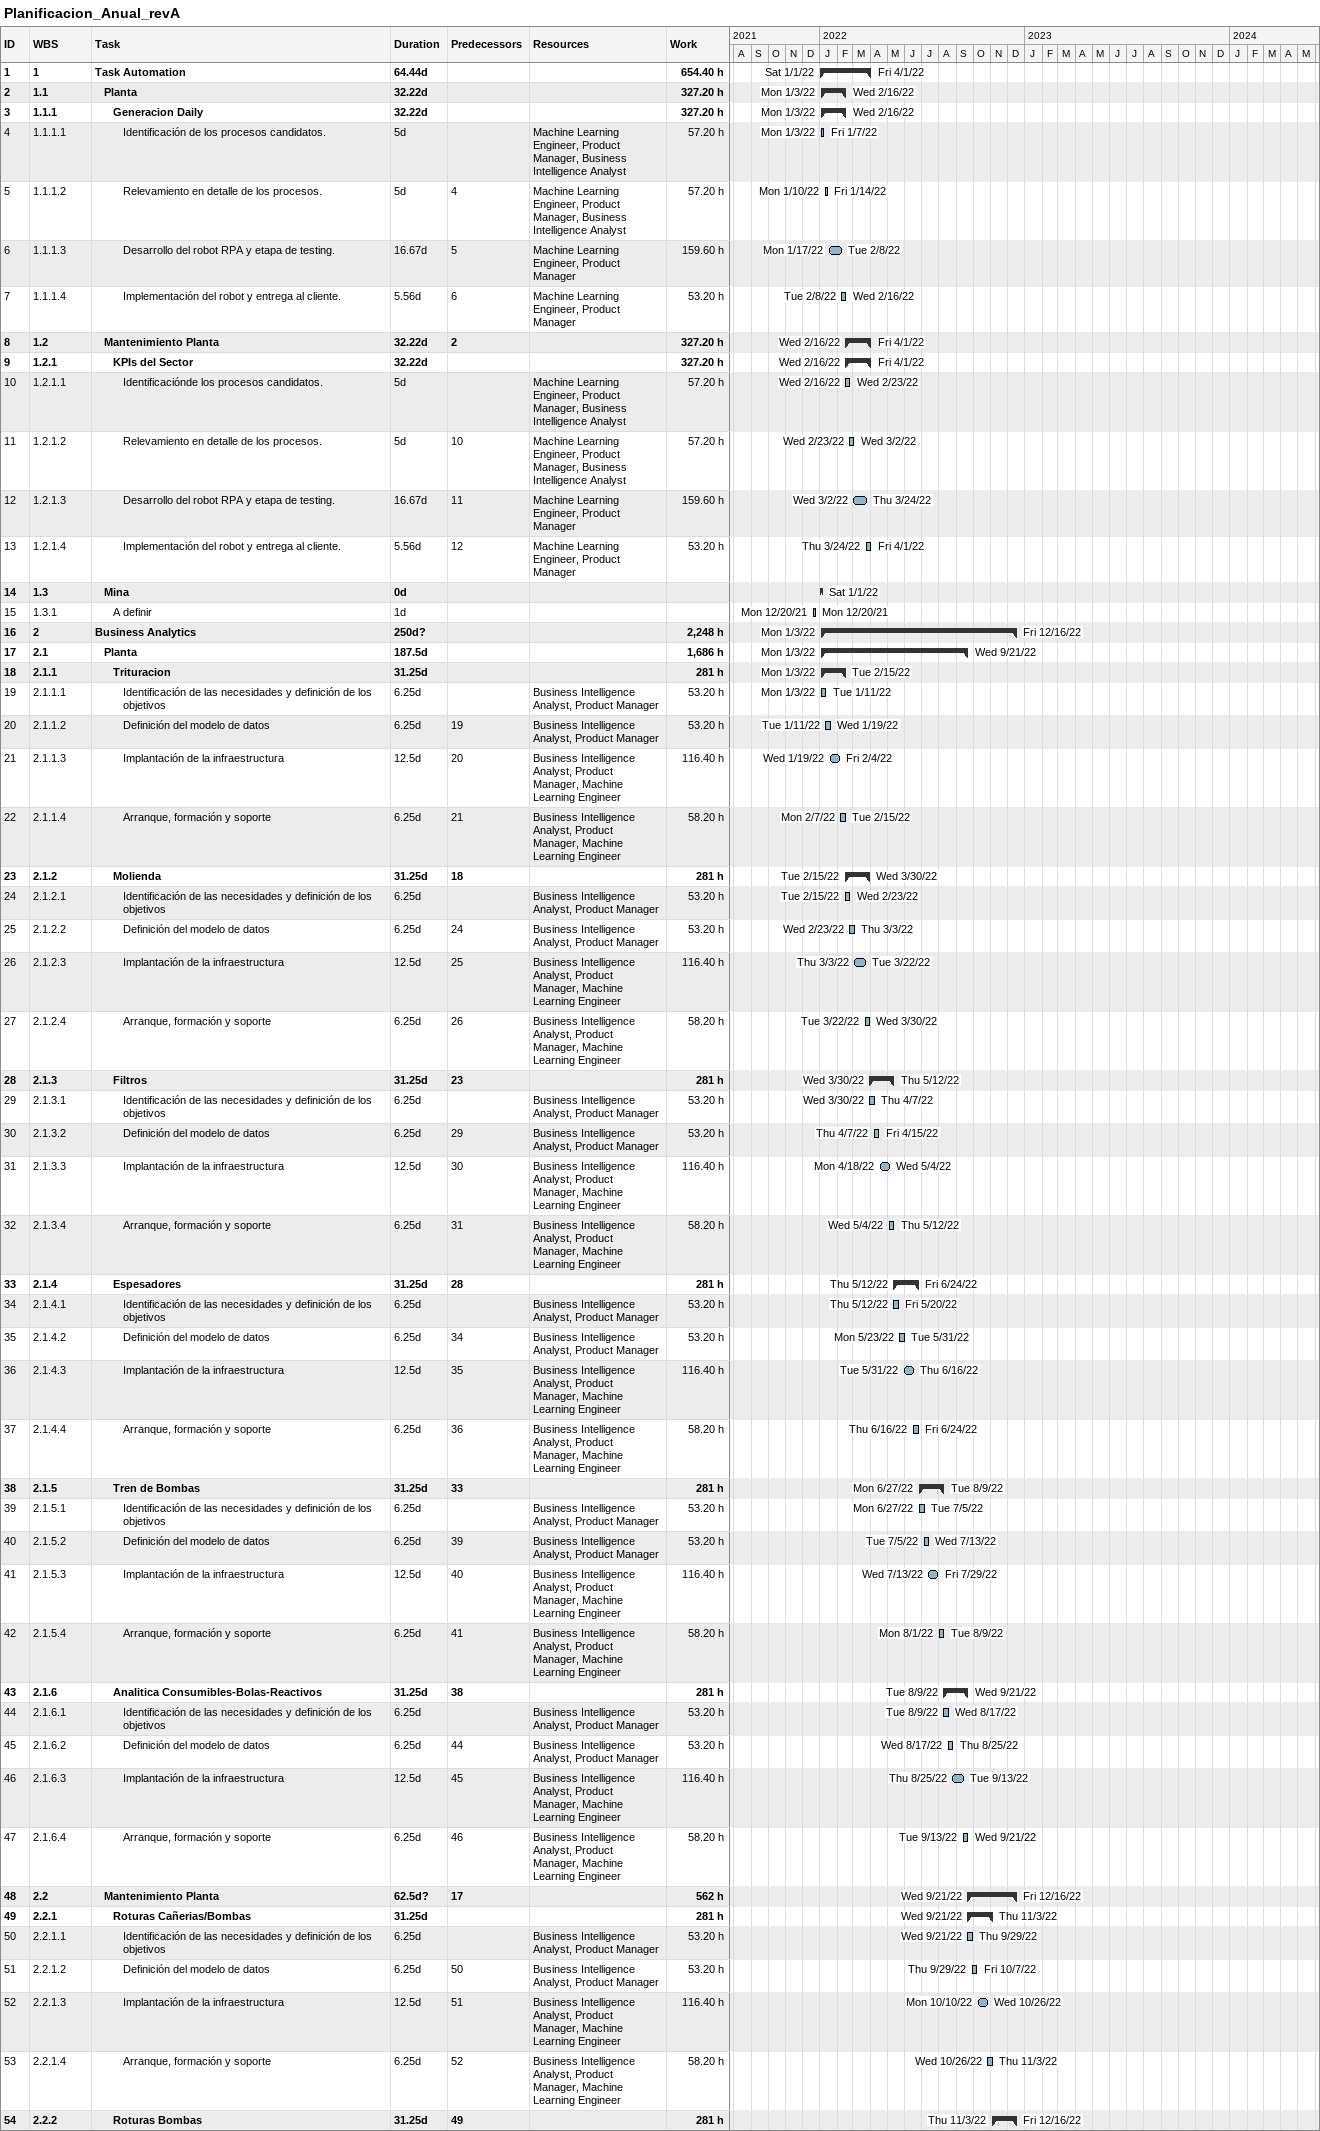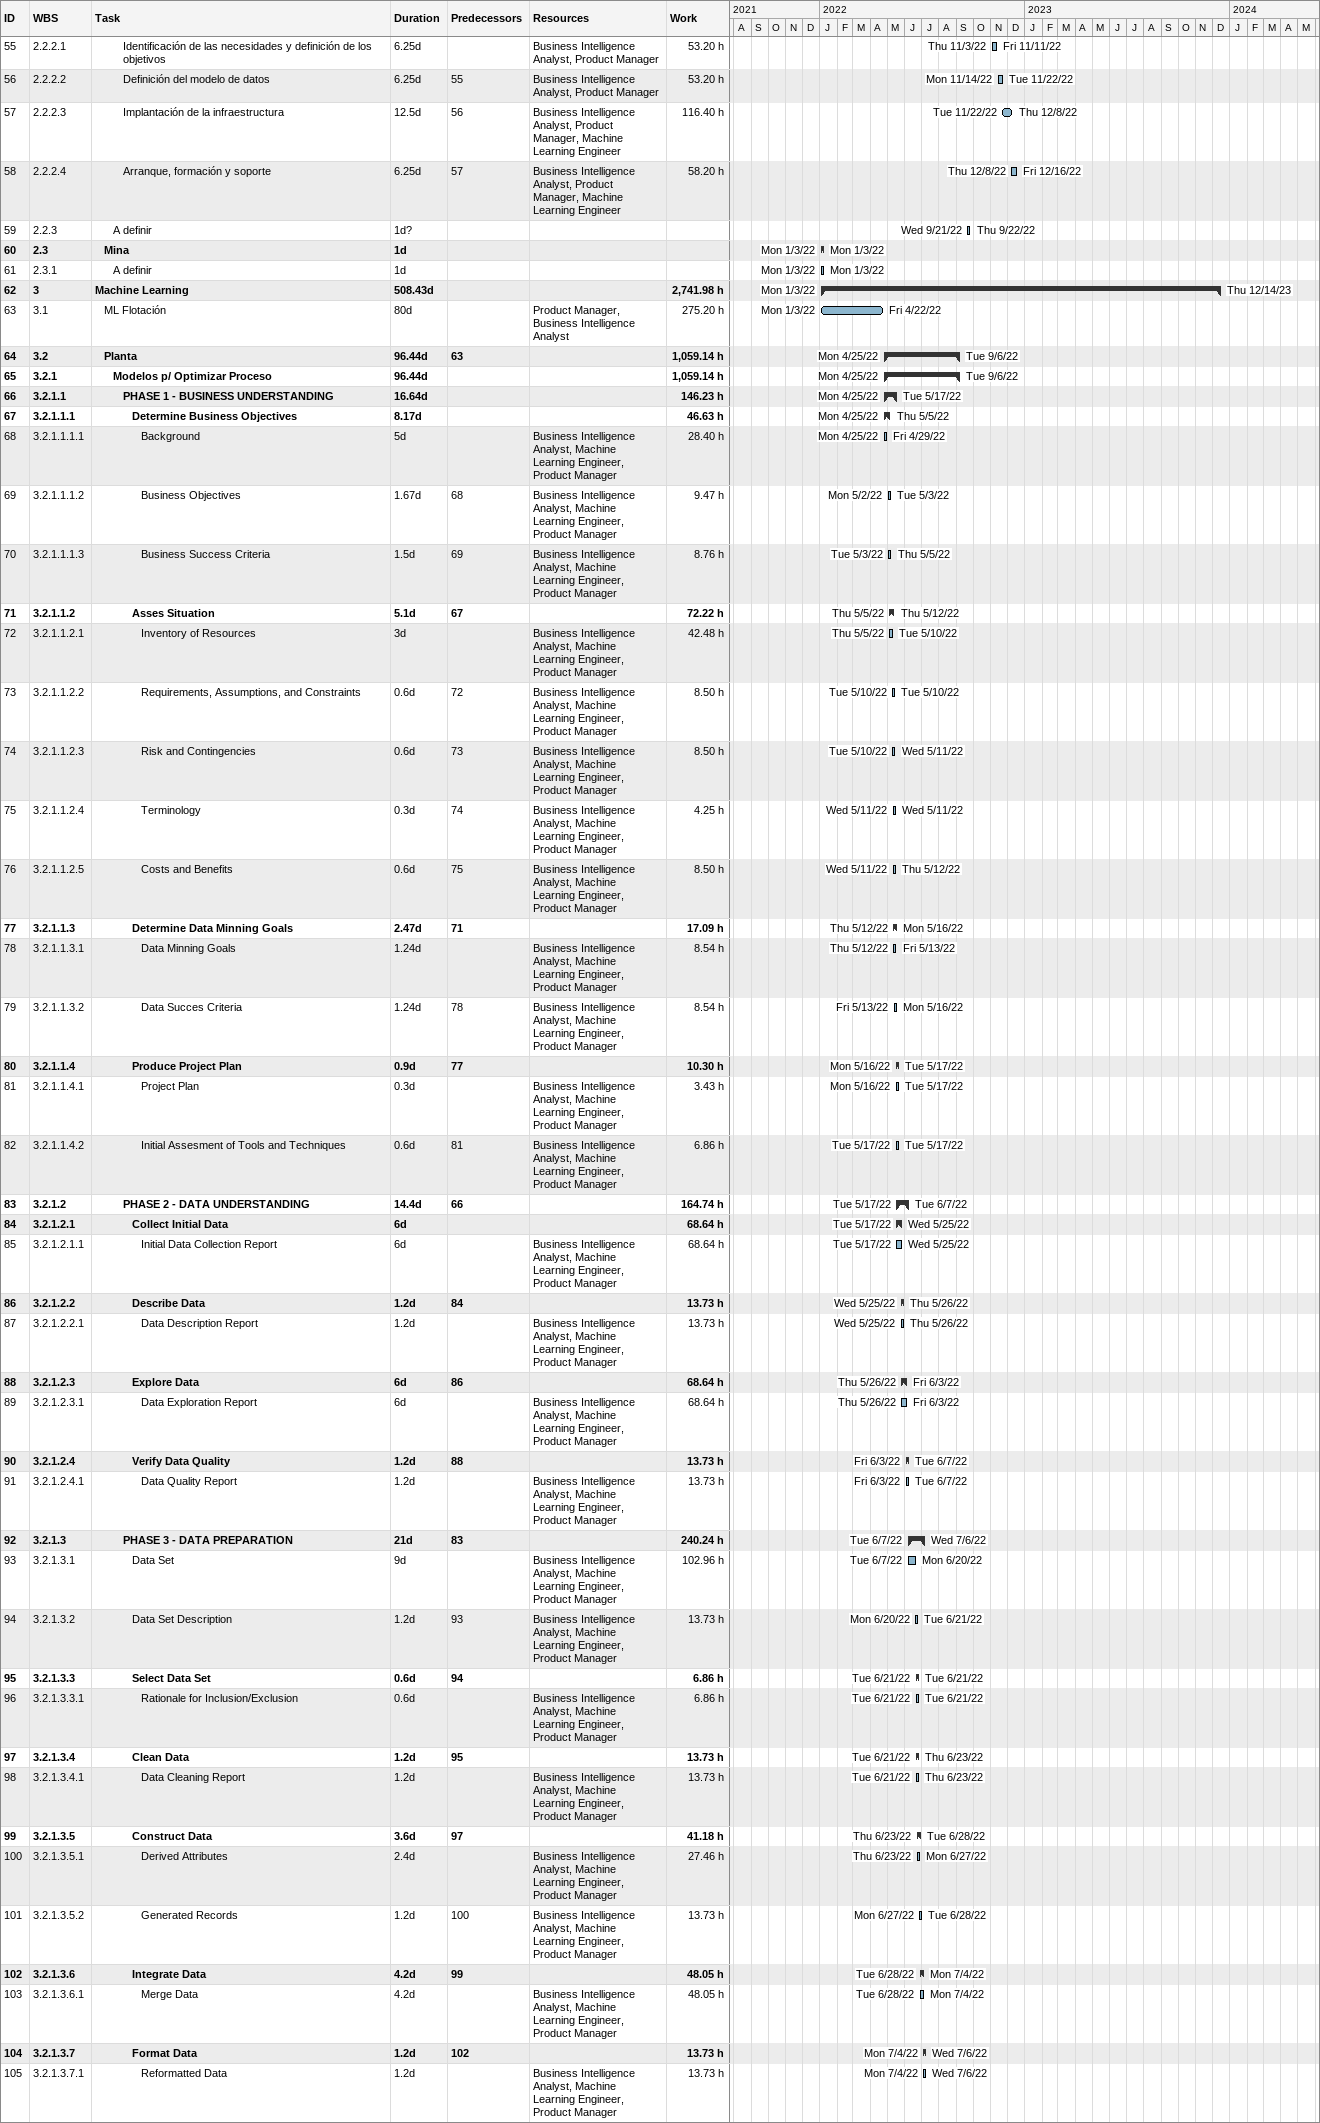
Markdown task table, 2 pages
Planificacion_Anual_revA

| ID | WBS | Task | Duration | Start | Finish | Predecessors | Resources | Work (h) |
|---|---|---|---|---|---|---|---|---|
| 1 | 1 | **Task Automation** | 64.44d | 2022-01-01 | 2022-04-01 |  |  | 654.40 |
| 2 | 1.1 | **Planta** | 32.22d | 2022-01-03 | 2022-02-16 |  |  | 327.20 |
| 3 | 1.1.1 | **Generacion Daily** | 32.22d | 2022-01-03 | 2022-02-16 |  |  | 327.20 |
| 4 | 1.1.1.1 | Identificación de los procesos candidatos. | 5d | 2022-01-03 | 2022-01-07 |  | Machine Learning Engineer, Product Manager, Business Intelligence Analyst | 57.20 |
| 5 | 1.1.1.2 | Relevamiento en detalle de los procesos. | 5d | 2022-01-10 | 2022-01-14 | 4 | Machine Learning Engineer, Product Manager, Business Intelligence Analyst | 57.20 |
| 6 | 1.1.1.3 | Desarrollo del robot RPA y etapa de testing. | 16.67d | 2022-01-17 | 2022-02-08 | 5 | Machine Learning Engineer, Product Manager | 159.60 |
| 7 | 1.1.1.4 | Implementación del robot y entrega al cliente. | 5.56d | 2022-02-08 | 2022-02-16 | 6 | Machine Learning Engineer, Product Manager | 53.20 |
| 8 | 1.2 | **Mantenimiento Planta** | 32.22d | 2022-02-16 | 2022-04-01 | 2 |  | 327.20 |
| 9 | 1.2.1 | **KPIs del Sector** | 32.22d | 2022-02-16 | 2022-04-01 |  |  | 327.20 |
| 10 | 1.2.1.1 | Identificaciónde los procesos candidatos. | 5d | 2022-02-16 | 2022-02-23 |  | Machine Learning Engineer, Product Manager, Business Intelligence Analyst | 57.20 |
| 11 | 1.2.1.2 | Relevamiento en detalle de los procesos. | 5d | 2022-02-23 | 2022-03-02 | 10 | Machine Learning Engineer, Product Manager, Business Intelligence Analyst | 57.20 |
| 12 | 1.2.1.3 | Desarrollo del robot RPA y etapa de testing. | 16.67d | 2022-03-02 | 2022-03-24 | 11 | Machine Learning Engineer, Product Manager | 159.60 |
| 13 | 1.2.1.4 | Implementación del robot y entrega al cliente. | 5.56d | 2022-03-24 | 2022-04-01 | 12 | Machine Learning Engineer, Product Manager | 53.20 |
| 14 | 1.3 | **Mina** | 0d | 2022-01-01 | 2022-01-01 |  |  |  |
| 15 | 1.3.1 | A definir | 1d | 2021-12-20 | 2021-12-20 |  |  |  |
| 16 | 2 | **Business Analytics** | 250d? | 2022-01-03 | 2022-12-16 |  |  | 2248 |
| 17 | 2.1 | **Planta** | 187.5d | 2022-01-03 | 2022-09-21 |  |  | 1686 |
| 18 | 2.1.1 | **Trituracion** | 31.25d | 2022-01-03 | 2022-02-15 |  |  | 281 |
| 19 | 2.1.1.1 | Identificación de las necesidades y definición de los objetivos | 6.25d | 2022-01-03 | 2022-01-11 |  | Business Intelligence Analyst, Product Manager | 53.20 |
| 20 | 2.1.1.2 | Definición del modelo de datos | 6.25d | 2022-01-11 | 2022-01-19 | 19 | Business Intelligence Analyst, Product Manager | 53.20 |
| 21 | 2.1.1.3 | Implantación de la infraestructura | 12.5d | 2022-01-19 | 2022-02-04 | 20 | Business Intelligence Analyst, Product Manager, Machine Learning Engineer | 116.40 |
| 22 | 2.1.1.4 | Arranque, formación y soporte | 6.25d | 2022-02-07 | 2022-02-15 | 21 | Business Intelligence Analyst, Product Manager, Machine Learning Engineer | 58.20 |
| 23 | 2.1.2 | **Molienda** | 31.25d | 2022-02-15 | 2022-03-30 | 18 |  | 281 |
| 24 | 2.1.2.1 | Identificación de las necesidades y definición de los objetivos | 6.25d | 2022-02-15 | 2022-02-23 |  | Business Intelligence Analyst, Product Manager | 53.20 |
| 25 | 2.1.2.2 | Definición del modelo de datos | 6.25d | 2022-02-23 | 2022-03-03 | 24 | Business Intelligence Analyst, Product Manager | 53.20 |
| 26 | 2.1.2.3 | Implantación de la infraestructura | 12.5d | 2022-03-03 | 2022-03-22 | 25 | Business Intelligence Analyst, Product Manager, Machine Learning Engineer | 116.40 |
| 27 | 2.1.2.4 | Arranque, formación y soporte | 6.25d | 2022-03-22 | 2022-03-30 | 26 | Business Intelligence Analyst, Product Manager, Machine Learning Engineer | 58.20 |
| 28 | 2.1.3 | **Filtros** | 31.25d | 2022-03-30 | 2022-05-12 | 23 |  | 281 |
| 29 | 2.1.3.1 | Identificación de las necesidades y definición de los objetivos | 6.25d | 2022-03-30 | 2022-04-07 |  | Business Intelligence Analyst, Product Manager | 53.20 |
| 30 | 2.1.3.2 | Definición del modelo de datos | 6.25d | 2022-04-07 | 2022-04-15 | 29 | Business Intelligence Analyst, Product Manager | 53.20 |
| 31 | 2.1.3.3 | Implantación de la infraestructura | 12.5d | 2022-04-18 | 2022-05-04 | 30 | Business Intelligence Analyst, Product Manager, Machine Learning Engineer | 116.40 |
| 32 | 2.1.3.4 | Arranque, formación y soporte | 6.25d | 2022-05-04 | 2022-05-12 | 31 | Business Intelligence Analyst, Product Manager, Machine Learning Engineer | 58.20 |
| 33 | 2.1.4 | **Espesadores** | 31.25d | 2022-05-12 | 2022-06-24 | 28 |  | 281 |
| 34 | 2.1.4.1 | Identificación de las necesidades y definición de los objetivos | 6.25d | 2022-05-12 | 2022-05-20 |  | Business Intelligence Analyst, Product Manager | 53.20 |
| 35 | 2.1.4.2 | Definición del modelo de datos | 6.25d | 2022-05-23 | 2022-05-31 | 34 | Business Intelligence Analyst, Product Manager | 53.20 |
| 36 | 2.1.4.3 | Implantación de la infraestructura | 12.5d | 2022-05-31 | 2022-06-16 | 35 | Business Intelligence Analyst, Product Manager, Machine Learning Engineer | 116.40 |
| 37 | 2.1.4.4 | Arranque, formación y soporte | 6.25d | 2022-06-16 | 2022-06-24 | 36 | Business Intelligence Analyst, Product Manager, Machine Learning Engineer | 58.20 |
| 38 | 2.1.5 | **Tren de Bombas** | 31.25d | 2022-06-27 | 2022-08-09 | 33 |  | 281 |
| 39 | 2.1.5.1 | Identificación de las necesidades y definición de los objetivos | 6.25d | 2022-06-27 | 2022-07-05 |  | Business Intelligence Analyst, Product Manager | 53.20 |
| 40 | 2.1.5.2 | Definición del modelo de datos | 6.25d | 2022-07-05 | 2022-07-13 | 39 | Business Intelligence Analyst, Product Manager | 53.20 |
| 41 | 2.1.5.3 | Implantación de la infraestructura | 12.5d | 2022-07-13 | 2022-07-29 | 40 | Business Intelligence Analyst, Product Manager, Machine Learning Engineer | 116.40 |
| 42 | 2.1.5.4 | Arranque, formación y soporte | 6.25d | 2022-08-01 | 2022-08-09 | 41 | Business Intelligence Analyst, Product Manager, Machine Learning Engineer | 58.20 |
| 43 | 2.1.6 | **Analitica Consumibles-Bolas-Reactivos** | 31.25d | 2022-08-09 | 2022-09-21 | 38 |  | 281 |
| 44 | 2.1.6.1 | Identificación de las necesidades y definición de los objetivos | 6.25d | 2022-08-09 | 2022-08-17 |  | Business Intelligence Analyst, Product Manager | 53.20 |
| 45 | 2.1.6.2 | Definición del modelo de datos | 6.25d | 2022-08-17 | 2022-08-25 | 44 | Business Intelligence Analyst, Product Manager | 53.20 |
| 46 | 2.1.6.3 | Implantación de la infraestructura | 12.5d | 2022-08-25 | 2022-09-13 | 45 | Business Intelligence Analyst, Product Manager, Machine Learning Engineer | 116.40 |
| 47 | 2.1.6.4 | Arranque, formación y soporte | 6.25d | 2022-09-13 | 2022-09-21 | 46 | Business Intelligence Analyst, Product Manager, Machine Learning Engineer | 58.20 |
| 48 | 2.2 | **Mantenimiento Planta** | 62.5d? | 2022-09-21 | 2022-12-16 | 17 |  | 562 |
| 49 | 2.2.1 | **Roturas Cañerias/Bombas** | 31.25d | 2022-09-21 | 2022-11-03 |  |  | 281 |
| 50 | 2.2.1.1 | Identificación de las necesidades y definición de los objetivos | 6.25d | 2022-09-21 | 2022-09-29 |  | Business Intelligence Analyst, Product Manager | 53.20 |
| 51 | 2.2.1.2 | Definición del modelo de datos | 6.25d | 2022-09-29 | 2022-10-07 | 50 | Business Intelligence Analyst, Product Manager | 53.20 |
| 52 | 2.2.1.3 | Implantación de la infraestructura | 12.5d | 2022-10-10 | 2022-10-26 | 51 | Business Intelligence Analyst, Product Manager, Machine Learning Engineer | 116.40 |
| 53 | 2.2.1.4 | Arranque, formación y soporte | 6.25d | 2022-10-26 | 2022-11-03 | 52 | Business Intelligence Analyst, Product Manager, Machine Learning Engineer | 58.20 |
| 54 | 2.2.2 | **Roturas Bombas** | 31.25d | 2022-11-03 | 2022-12-16 | 49 |  | 281 |
| 55 | 2.2.2.1 | Identificación de las necesidades y definición de los objetivos | 6.25d | 2022-11-03 | 2022-11-11 |  | Business Intelligence Analyst, Product Manager | 53.20 |
| 56 | 2.2.2.2 | Definición del modelo de datos | 6.25d | 2022-11-14 | 2022-11-22 | 55 | Business Intelligence Analyst, Product Manager | 53.20 |
| 57 | 2.2.2.3 | Implantación de la infraestructura | 12.5d | 2022-11-22 | 2022-12-08 | 56 | Business Intelligence Analyst, Product Manager, Machine Learning Engineer | 116.40 |
| 58 | 2.2.2.4 | Arranque, formación y soporte | 6.25d | 2022-12-08 | 2022-12-16 | 57 | Business Intelligence Analyst, Product Manager, Machine Learning Engineer | 58.20 |
| 59 | 2.2.3 | A definir | 1d? | 2022-09-21 | 2022-09-22 |  |  |  |
| 60 | 2.3 | **Mina** | 1d | 2022-01-03 | 2022-01-03 |  |  |  |
| 61 | 2.3.1 | A definir | 1d | 2022-01-03 | 2022-01-03 |  |  |  |
| 62 | 3 | **Machine Learning** | 508.43d | 2022-01-03 | 2023-12-14 |  |  | 2741.98 |
| 63 | 3.1 | ML Flotación | 80d | 2022-01-03 | 2022-04-22 |  | Product Manager, Business Intelligence Analyst | 275.20 |
| 64 | 3.2 | **Planta** | 96.44d | 2022-04-25 | 2022-09-06 | 63 |  | 1059.14 |
| 65 | 3.2.1 | **Modelos p/ Optimizar Proceso** | 96.44d | 2022-04-25 | 2022-09-06 |  |  | 1059.14 |
| 66 | 3.2.1.1 | **PHASE 1 - BUSINESS UNDERSTANDING** | 16.64d | 2022-04-25 | 2022-05-17 |  |  | 146.23 |
| 67 | 3.2.1.1.1 | **Determine Business Objectives** | 8.17d | 2022-04-25 | 2022-05-05 |  |  | 46.63 |
| 68 | 3.2.1.1.1.1 | Background | 5d | 2022-04-25 | 2022-04-29 |  | Business Intelligence Analyst, Machine Learning Engineer, Product Manager | 28.40 |
| 69 | 3.2.1.1.1.2 | Business Objectives | 1.67d | 2022-05-02 | 2022-05-03 | 68 | Business Intelligence Analyst, Machine Learning Engineer, Product Manager | 9.47 |
| 70 | 3.2.1.1.1.3 | Business Success Criteria | 1.5d | 2022-05-03 | 2022-05-05 | 69 | Business Intelligence Analyst, Machine Learning Engineer, Product Manager | 8.76 |
| 71 | 3.2.1.1.2 | **Asses Situation** | 5.1d | 2022-05-05 | 2022-05-12 | 67 |  | 72.22 |
| 72 | 3.2.1.1.2.1 | Inventory of Resources | 3d | 2022-05-05 | 2022-05-10 |  | Business Intelligence Analyst, Machine Learning Engineer, Product Manager | 42.48 |
| 73 | 3.2.1.1.2.2 | Requirements, Assumptions, and Constraints | 0.6d | 2022-05-10 | 2022-05-10 | 72 | Business Intelligence Analyst, Machine Learning Engineer, Product Manager | 8.50 |
| 74 | 3.2.1.1.2.3 | Risk and Contingencies | 0.6d | 2022-05-10 | 2022-05-11 | 73 | Business Intelligence Analyst, Machine Learning Engineer, Product Manager | 8.50 |
| 75 | 3.2.1.1.2.4 | Terminology | 0.3d | 2022-05-11 | 2022-05-11 | 74 | Business Intelligence Analyst, Machine Learning Engineer, Product Manager | 4.25 |
| 76 | 3.2.1.1.2.5 | Costs and Benefits | 0.6d | 2022-05-11 | 2022-05-12 | 75 | Business Intelligence Analyst, Machine Learning Engineer, Product Manager | 8.50 |
| 77 | 3.2.1.1.3 | **Determine Data Minning Goals** | 2.47d | 2022-05-12 | 2022-05-16 | 71 |  | 17.09 |
| 78 | 3.2.1.1.3.1 | Data Minning Goals | 1.24d | 2022-05-12 | 2022-05-13 |  | Business Intelligence Analyst, Machine Learning Engineer, Product Manager | 8.54 |
| 79 | 3.2.1.1.3.2 | Data Succes Criteria | 1.24d | 2022-05-13 | 2022-05-16 | 78 | Business Intelligence Analyst, Machine Learning Engineer, Product Manager | 8.54 |
| 80 | 3.2.1.1.4 | **Produce Project Plan** | 0.9d | 2022-05-16 | 2022-05-17 | 77 |  | 10.30 |
| 81 | 3.2.1.1.4.1 | Project Plan | 0.3d | 2022-05-16 | 2022-05-17 |  | Business Intelligence Analyst, Machine Learning Engineer, Product Manager | 3.43 |
| 82 | 3.2.1.1.4.2 | Initial Assesment of Tools and Techniques | 0.6d | 2022-05-17 | 2022-05-17 | 81 | Business Intelligence Analyst, Machine Learning Engineer, Product Manager | 6.86 |
| 83 | 3.2.1.2 | **PHASE 2 - DATA UNDERSTANDING** | 14.4d | 2022-05-17 | 2022-06-07 | 66 |  | 164.74 |
| 84 | 3.2.1.2.1 | **Collect Initial Data** | 6d | 2022-05-17 | 2022-05-25 |  |  | 68.64 |
| 85 | 3.2.1.2.1.1 | Initial Data Collection Report | 6d | 2022-05-17 | 2022-05-25 |  | Business Intelligence Analyst, Machine Learning Engineer, Product Manager | 68.64 |
| 86 | 3.2.1.2.2 | **Describe Data** | 1.2d | 2022-05-25 | 2022-05-26 | 84 |  | 13.73 |
| 87 | 3.2.1.2.2.1 | Data Description Report | 1.2d | 2022-05-25 | 2022-05-26 |  | Business Intelligence Analyst, Machine Learning Engineer, Product Manager | 13.73 |
| 88 | 3.2.1.2.3 | **Explore Data** | 6d | 2022-05-26 | 2022-06-03 | 86 |  | 68.64 |
| 89 | 3.2.1.2.3.1 | Data Exploration Report | 6d | 2022-05-26 | 2022-06-03 |  | Business Intelligence Analyst, Machine Learning Engineer, Product Manager | 68.64 |
| 90 | 3.2.1.2.4 | **Verify Data Quality** | 1.2d | 2022-06-03 | 2022-06-07 | 88 |  | 13.73 |
| 91 | 3.2.1.2.4.1 | Data Quality Report | 1.2d | 2022-06-03 | 2022-06-07 |  | Business Intelligence Analyst, Machine Learning Engineer, Product Manager | 13.73 |
| 92 | 3.2.1.3 | **PHASE 3 - DATA PREPARATION** | 21d | 2022-06-07 | 2022-07-06 | 83 |  | 240.24 |
| 93 | 3.2.1.3.1 | Data Set | 9d | 2022-06-07 | 2022-06-20 |  | Business Intelligence Analyst, Machine Learning Engineer, Product Manager | 102.96 |
| 94 | 3.2.1.3.2 | Data Set Description | 1.2d | 2022-06-20 | 2022-06-21 | 93 | Business Intelligence Analyst, Machine Learning Engineer, Product Manager | 13.73 |
| 95 | 3.2.1.3.3 | **Select Data Set** | 0.6d | 2022-06-21 | 2022-06-21 | 94 |  | 6.86 |
| 96 | 3.2.1.3.3.1 | Rationale for Inclusion/Exclusion | 0.6d | 2022-06-21 | 2022-06-21 |  | Business Intelligence Analyst, Machine Learning Engineer, Product Manager | 6.86 |
| 97 | 3.2.1.3.4 | **Clean Data** | 1.2d | 2022-06-21 | 2022-06-23 | 95 |  | 13.73 |
| 98 | 3.2.1.3.4.1 | Data Cleaning Report | 1.2d | 2022-06-21 | 2022-06-23 |  | Business Intelligence Analyst, Machine Learning Engineer, Product Manager | 13.73 |
| 99 | 3.2.1.3.5 | **Construct Data** | 3.6d | 2022-06-23 | 2022-06-28 | 97 |  | 41.18 |
| 100 | 3.2.1.3.5.1 | Derived Attributes | 2.4d | 2022-06-23 | 2022-06-27 |  | Business Intelligence Analyst, Machine Learning Engineer, Product Manager | 27.46 |
| 101 | 3.2.1.3.5.2 | Generated Records | 1.2d | 2022-06-27 | 2022-06-28 | 100 | Business Intelligence Analyst, Machine Learning Engineer, Product Manager | 13.73 |
| 102 | 3.2.1.3.6 | **Integrate Data** | 4.2d | 2022-06-28 | 2022-07-04 | 99 |  | 48.05 |
| 103 | 3.2.1.3.6.1 | Merge Data | 4.2d | 2022-06-28 | 2022-07-04 |  | Business Intelligence Analyst, Machine Learning Engineer, Product Manager | 48.05 |
| 104 | 3.2.1.3.7 | **Format Data** | 1.2d | 2022-07-04 | 2022-07-06 | 102 |  | 13.73 |
| 105 | 3.2.1.3.7.1 | Reformatted Data | 1.2d | 2022-07-04 | 2022-07-06 |  | Business Intelligence Analyst, Machine Learning Engineer, Product Manager | 13.73 |
